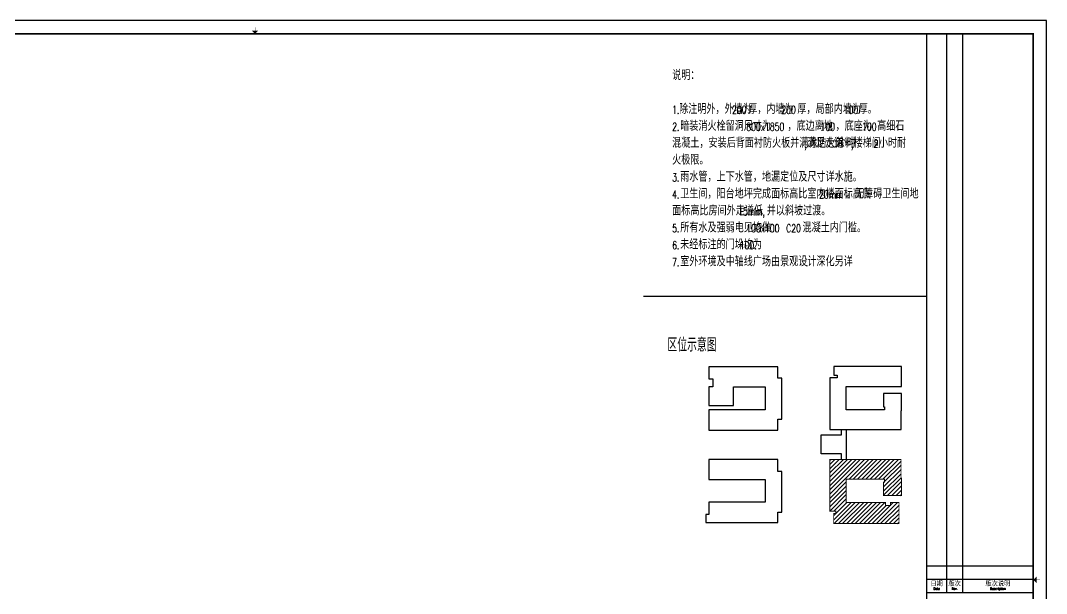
# Model space of a CAD drawing. Header units: millimetres. Extents: x 0 to 180559, y 0 to 202470.
# Drawn here: x 29574 to 84062, y 103860 to 134316 of the extents above; entities that cross this region are included whole.
import ezdxf
from ezdxf.enums import TextEntityAlignment as Align

# ---------------------------------------------------------------- set-up
doc = ezdxf.new("R2010")
doc.units = ezdxf.units.MM
doc.layers.add('FRAME', color=7, linetype='Continuous')
doc.layers.add('PUB_TEXT', color=7, linetype='Continuous')
doc.styles.add('_TCH_DIM', font='SIMPLEX', dxfattribs={"bigfont": 'GBCBIG'})
doc.styles.add('TKZ1_tjhts.shx', font='tjromant.shx', dxfattribs={"bigfont": 'tjhts.shx'})
doc.styles.add('TKZ2_tjkts.shx', font='tjromant.shx', dxfattribs={"bigfont": 'tjkts.shx'})

# ---------------------------------------------------------------- blocks, each defined once
blk = doc.blocks.new('TJAD_TK_A0_A')
at = {"layer": 'FRAME'}
for p, q in [((1188.88, 841.06), (-0.12, 841.06)), ((1188.88, 0.06), (1188.88, 841.06)), ((1113.88, 831.06), (1113.88, 411.06)), ((1125.88, 831.06), (1125.88, 411.06)), ((1098.88, 431.06), (1178.88, 431.06)), ((1098.88, 421.06), (1178.88, 421.06)), ((1098.88, 411.06), (1178.88, 411.06))]:
    blk.add_line(p, q, dxfattribs=at)
for points, const_width in [([(594.38, 833.5), (594.38, 836)], 0.3), ([(1098.88, 831.06), (1098.88, 10.06)], 1), ([(1181.49, 420.56), (1183.99, 420.56)], 0.3), ([(1098.88, 411.06), (1178.88, 411.06)], 0.6)]:
    blk.add_lwpolyline(points, dxfattribs=dict(at, const_width=const_width))
at = {"layer": 'FRAME', "const_width": 1.2}
blk.add_lwpolyline([(1178.88, 10.06), (1178.88, 831.06), (24.88, 831.06), (24.88, 10.06)], close=True, dxfattribs=at)
at = {"layer": 'FRAME'}
for points in [[(591.88, 833.5), (596.88, 833.5), (594.38, 831)], [(1181.49, 418.06), (1181.49, 423.06), (1178.99, 420.56)]]:
    blk.add_solid(points, dxfattribs=at)
at = {"style": 'TKZ1_tjhts.shx'}
for tag, p, height, flags in [('ClientChinese_001', (977.79, 443.57), 5, 8), ('ClientChinese_002', (1013.71, 434.65), 5, 8), ('DescriptionChineseA_001', (1089.55, 425.89), 3.6, 8), ('RevA', (1115.23, 424.56), 3, 8), ('ProjectNameChinese_001', (992.73, 296.22), 5, 8), ('SubProjectChinese_001', (1095.02, 282.68), 3, 8), ('SubProjectNo', (1158.66, 271.34), 3, 8), ('ApprovedBy', (1120.43, 250.26), 3.6, 8), ('ApprovedBySignPos', (1139.55, 247.78), 3.6, 9), ('ReviewedBy', (1120.43, 240.36), 3.6, 8), ('ReviewedBySignPos', (1139.55, 238.08), 3.6, 9), ('CheckedBy', (1120.43, 230.63), 3.6, 8), ('CheckedBySignPos', (1138.96, 228.13), 3.6, 9), ('PrincipalInCharge1', (1120.43, 219.88), 3.6, 8), ('PrincipalInCharge1SignPos', (1138.79, 217.18), 3.6, 9), ('PrincipalInCharge2', (1120.43, 210.44), 3.6, 8), ('PrincipalInCharge2SignPos', (1138.61, 207.69), 3.6, 9), ('DisciplineResponsible1', (1120.43, 200.15), 3.6, 8), ('DisciplineResponsible1SignPos', (1139.16, 197.4), 3.6, 9), ('DisciplineResponsible2', (1120.43, 190.13), 3.6, 8), ('DisciplineResponsible2SignPos', (1138.95, 187.58), 3.6, 9), ('DesignedBy1', (1120.43, 180.47), 3.6, 8), ('DesignedBy1SignPos', (1138.5, 177.67), 3.6, 9), ('DesignedBy2', (1120.43, 169.78), 3.6, 8), ('DesignedBy2SignPos', (1138.65, 167.23), 3.6, 9), ('DrawnBy', (1120.43, 160.19), 3.6, 8), ('DrawnBySignPos', (1138.65, 157.82), 3.6, 9), ('DisciplineChinese', (1119.24, 125.84), 3.6, 8), ('DisciplineEnglish', (1119.42, 122.2), 2.2, 8), ('StageChinese', (1158.76, 125.37), 3.6, 8), ('StageEnglish', (1158.94, 121.73), 2.2, 8), ('SheetNo', (1118.87, 114.03), 3, 8), ('Rev2', (1158.86, 113.56), 3, 8)]:
    blk.add_attdef(tag, p, '', height=height, dxfattribs=dict(at, flags=flags))
at = {"style": 'TKZ1_tjhts.shx', "width": 0.7, "flags": 8}
for tag, p, height in [('DateA', (1099.36, 424.56), 3), ('ProjectNo', (1119.31, 270.56), 3), ('ApprovedByDate', (1159.94, 250.39), 3.6), ('ReviewedByDate', (1159.94, 241), 3.6), ('CheckedByDate', (1159.94, 230.41), 3.6), ('PrincipalInCharge1Date', (1159.94, 220.36), 3.6), ('PrincipalInCharge2Date', (1159.94, 210.61), 3.6), ('DisciplineResponsible1Date', (1159.94, 200.05), 3.6), ('DisciplineResponsible2Date', (1159.94, 190.43), 3.6), ('DesignedBy1Date', (1159.94, 179.93), 3.6), ('DesignedBy2Date', (1159.94, 169.41), 3.6), ('DrawnByDate', (1159.94, 159.78), 3.6)]:
    blk.add_attdef(tag, p, '', height=height, dxfattribs=at)
at = {"style": 'TKZ1_tjhts.shx', "flags": 8}
for tag, height, p in [('DescriptionEnglishA', 2.2, (1150.82, 423.33)), ('ClientEnglish', 3, (1139.46, 390.63)), ('ProjectNameEnglish', 3, (1142.02, 290.26)), ('SubProjectEnglish', 2.2, (1148.76, 279.65)), ('SheetTitleEnglish', 3, (1142.79, 135.3))]:
    blk.add_attdef(tag, text='', height=height, dxfattribs=at).set_placement(p, align=Align.MIDDLE_CENTER)
at = {"style": 'TKZ1_tjhts.shx', "flags": 9}
for tag, p in [('Electricity3SignPos', (15.68, 269.92)), ('Electricity2SignPos', (15.71, 253.14)), ('ELV3SignPos', (23.47, 269.59)), ('Electricity1SignPos', (15.63, 237.78)), ('ELV2SignPos', (23.5, 252.81)), ('ELV1SignPos', (23.42, 237.46)), ('Power3SignPos', (23.18, 205.92)), ('HVAC3SignPos', (14.96, 205.89)), ('Power2SignPos', (23.38, 189.51)), ('HVAC2SignPos', (15.13, 189.18)), ('HVAC1SignPos', (15.89, 173.16)), ('Power1SignPos', (23.75, 173.22)), ('Plumbing3SignPos', (16.07, 141.15)), ('Structure7SignPos', (23.2, 141.11)), ('Plumbing2SignPos', (14.83, 125.62)), ('Structure6SignPos', (23, 125.87)), ('Plumbing1SignPos', (15.66, 109.11)), ('Structure5SignPos', (23, 110.08)), ('Structure4SignPos', (23, 93.78)), ('Architecture3SignPos', (16.07, 77.07)), ('Structure3SignPos', (22.74, 77.47)), ('Architecture2SignPos', (15.8, 61.24)), ('Structure2SignPos', (23.12, 62.01)), ('Architecture1SignPos', (16.88, 45.06)), ('Structure1SignPos', (23.11, 45.86))]:
    blk.add_attdef(tag, p, '', height=2.5, rotation=90, dxfattribs=at)
at = {"style": 'TKZ1_tjhts.shx', "flags": 8}
blk.add_attdef('SheetTitleChinese', text='', height=5, dxfattribs=at).set_placement((1140.42, 148.12), align=Align.TOP_CENTER)
at = {"layer": 'FRAME', "style": 'TKZ2_tjkts.shx'}
for s, p in [('日期', (1106.38, 417.6)), ('版次', (1119.88, 417.6)), ('版次说明', (1152.38, 417.6))]:
    blk.add_text(s, height=3.6, dxfattribs=at).set_placement(p, align=Align.MIDDLE_CENTER)
at = {"layer": 'FRAME', "style": 'TKZ2_tjkts.shx', "width": 0.8}
for s, p in [('Date', (1106.38, 413.91)), ('Rev.', (1119.88, 413.91)), ('Description', (1152.38, 413.91))]:
    blk.add_text(s, height=1.8, dxfattribs=at).set_placement(p, align=Align.MIDDLE_CENTER)

msp = doc.modelspace()

# ---------------------------------------------------------------- hatches: boundary and pattern name
at = {"layer": 'PUB_TEXT', "ltscale": 20}
h = msp.add_hatch(dxfattribs=at)
h.set_pattern_fill('ANSI31', color=256, scale=100, style=0)
h.set_pattern_definition([(45, (-739289.5, -1457717.9), (-112.253202, 112.253202), [])])
h.paths.add_polyline_path([(76336, 110987), (72556, 110987), (72556, 108237), (72871, 108237), (72871, 108107), (72761, 108107), (72761, 107577), (76231, 107577), (76231, 108697), (75771, 108697), (75771, 108542), (75516, 108542), (75516, 108697), (73426, 108697), (73426, 109937), (75466, 109937), (75466, 109774), (75411, 109774), (75411, 109067), (76361, 109067), (76361, 109987), (76336, 109987)])

# ---------------------------------------------------------------- linework, layer by layer
for points in [[(77657, 119645), (62657, 119645)], [(73171, 110977), (73171, 111277), (72096, 111277), (72096, 112287), (73171, 112287), (73171, 112587)], [(73426, 112587), (73426, 112277), (73426, 111287), (73426, 110977)]]:
    msp.add_lwpolyline(points, dxfattribs=at)
for points in [[(69796, 115902), (66136, 115902), (66136, 115262), (66346, 115262), (66346, 114847), (66136, 114847), (66136, 113852), (67446, 113852), (67446, 114837), (69116, 114837), (69116, 113627), (66136, 113627), (66136, 112537), (69796, 112537), (69796, 113127), (70006, 113127), (70006, 115312), (69796, 115312)], [(73416, 112577), (76336, 112577), (76336, 113577), (76361, 113577), (76361, 114497), (75411, 114497), (75411, 113790), (75466, 113790), (75466, 113627), (73426, 113627), (73426, 114867), (76369, 114867), (76369, 115917), (72761, 115917), (72761, 115457), (72946, 115457), (72946, 115327), (72556, 115327), (72556, 112577), (73181, 112577)], [(69796, 110982), (66136, 110982), (66136, 109917), (69116, 109917), (69116, 108707), (66136, 108707), (66136, 108067), (65966, 108067), (65966, 107642), (69796, 107642), (69796, 108182), (70006, 108182), (70006, 110342), (69796, 110342)]]:
    msp.add_lwpolyline(points, close=True, dxfattribs=at)
at = {"layer": 'PUB_TEXT', "ltscale": 20, "const_width": 50}
msp.add_lwpolyline([(76336, 110987), (72556, 110987), (72556, 108237), (72871, 108237), (72871, 108107), (72761, 108107), (72761, 107577), (76231, 107577), (76231, 108697), (75771, 108697), (75771, 108542), (75516, 108542), (75516, 108697), (73426, 108697), (73426, 109937), (75466, 109937), (75466, 109774), (75411, 109774), (75411, 109067), (76361, 109067), (76361, 109987), (76336, 109987)], close=True, dxfattribs=at)

# ---------------------------------------------------------------- block references
at = {"layer": 'FRAME', "xscale": 70.7, "yscale": 70.7, "zscale": 70.7}
msp.add_blockref('TJAD_TK_A0_A', (9, 74853), dxfattribs=at)

# ---------------------------------------------------------------- texts
at = {"layer": 'PUB_TEXT', "color": 0, "style": '_TCH_DIM'}
for s, height, p in [('说明：', 482.3, (64182, 131158, 0)), ('除注明外，外墙为', 482.3, (64553, 129358, 0)), ('厚，内墙为', 482.3, (68219, 129358, 0)), ('厚，局部内墙为', 482.3, (70832, 129358, 0)), ('厚。', 482.3, (74089, 129358, 0)), ('暗装消火栓留洞尺寸为', 482.3, (64611, 128458, 0)), ('，底边离地', 482.3, (70307, 128458, 0)), ('，底座为', 482.3, (72862, 128458, 0)), ('高细石', 482.3, (75067, 128458, 0)), ('混凝土，安装后背面衬防火板并满涂防火涂料', 482.27, (64182, 127558, 0)), ('满足走道', 482.3, (71346, 127558, 0)), ('小时', 482.3, (72979, 127558, 0)), ('楼梯间', 482.3, (73824, 127558, 0)), ('小时耐', 482.3, (75163, 127558, 0)), ('火极限。', 482.3, (64182, 126658, 0)), ('雨水管，上下水管，地漏定位及尺寸详水施。', 482.27, (64611, 125758, 0)), ('卫生间，阳台地坪完成面标高比室内楼面标高底', 482.27, (64611, 124858, 0)), ('。无障碍卫生间地', 482.3, (73412, 124858, 0)), ('面标高比房间外走道低', 482.3, (64182, 123958, 0)), ('并以斜坡过渡。', 482.3, (69207, 123958, 0)), ('所有水及强弱电见均做', 482.3, (64611, 123058, 0)), ('混凝土内门槛。', 482.3, (71107, 123058, 0)), ('未经标注的门垛均为', 482.3, (64611, 122158, 0)), ('室外环境及中轴线广场由景观设计深化另详', 482.27, (64611, 121258, 0)), ('区位示意图', 723.4, (63933, 116718))]:
    msp.add_text(s, height=height, dxfattribs=at).set_placement(p)
at = {"layer": 'PUB_TEXT', "color": 0, "style": '_TCH_DIM', "width": 0.705882}
for s, p in [('1.', (64182, 129358, 0)), ('200', (67362, 129358, 0)), ('200', (69974, 129358, 0)), ('100', (73289, 129358, 0)), ('2.', (64182, 128458, 0)), ('800x1850', (68121, 128458, 0)), ('100', (72062, 128458, 0)), ('100', (74267, 128458, 0)), (',', (71203, 127558, 0)), ('1', (72750, 127558, 0)), (',', (73681, 127558, 0)), ('2', (74877, 127558, 0)), ('3.', (64182, 125758, 0)), ('4.', (64182, 124858, 0)), ('20mm', (71983, 124858, 0)), ('15mm,', (67693, 123958, 0)), ('5.', (64182, 123058, 0)), ('100x100', (68121, 123058, 0)), ('C20', (70236, 123058, 0)), ('6.', (64182, 122158, 0)), ('100.', (67770, 122158, 0)), ('7.', (64182, 121258, 0)), ('.', (71281, 121258, 0))]:
    msp.add_text(s, height=425, dxfattribs=at).set_placement(p)

doc.saveas('drawing.dxf')
